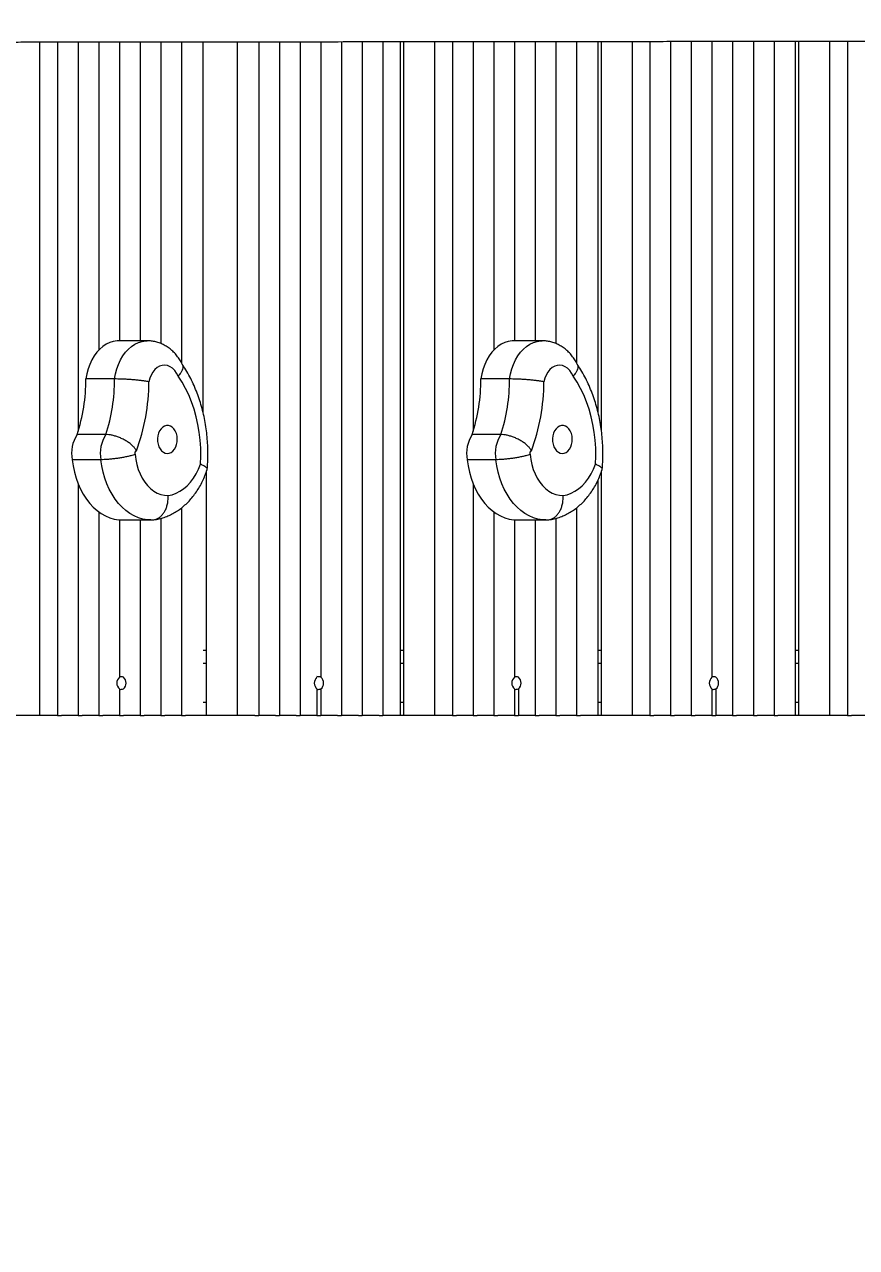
# Model space of a CAD drawing. Header units: millimetres. Extents: x -6028 to 5958, y -6064 to 4137.
# Drawn here: x 2095 to 2608, y 1416 to 2169 of the extents above; entities that cross this region are included whole.
import ezdxf

# ---------------------------------------------------------------- set-up
doc = ezdxf.new("R2010")
doc.units = ezdxf.units.MM
for name, color, linetype in [('DIKOM_ОБЪЕКТ', 7, 'Continuous'), ('DIKOM_РАЗМЕР_ЗОНА', 7, 'Continuous'), ('DIKOM_РАЗМЕР_ОБЪЕКТА', 7, 'Continuous')]:
    doc.layers.add(name, color=color, linetype=linetype)
doc.styles.add('style1', font='arial.ttf', dxfattribs={"width": 0.8})
doc.dimstyles.new('1-50', dxfattribs={"dimtxt": 300, "dimasz": 200, "dimexe": 100, "dimexo": 0, "dimgap": 100, "dimtad": 1, "dimtxsty": 'style1', "dimcen": 200, "dimclrd": 7, "dimclre": 7, "dimclrt": 7, "dimadec": 1, "dimazin": 2, "dimtfac": 1, "dimtmove": 0, "dimatfit": 2, "dimfxl": 0, "dimlwd": 25, "dimlwe": 18, "dimarcsym": 0})

# ---------------------------------------------------------------- blocks, each defined once
blk = doc.blocks.new('*D9')
at = {"layer": 'Defpoints', "color": 0, "transparency": 16777216}
for p in [(-6027.56, 1459.58), (4556.58, 1382.7), (4556.58, -5964.37)]:
    blk.add_point(p, dxfattribs=at)
at = {"layer": 'DIKOM_РАЗМЕР_ЗОНА', "color": 7, "lineweight": 18, "transparency": 16777216}
for p, q in [((-6027.56, 1459.58), (-6027.56, -6064.37)), ((4556.58, 1382.7), (4556.58, -6064.37))]:
    blk.add_line(p, q, dxfattribs=at)
at = {"layer": 'DIKOM_РАЗМЕР_ЗОНА', "color": 7, "lineweight": 25, "transparency": 16777216}
blk.add_line((-5827.56, -5964.37), (4356.58, -5964.37), dxfattribs=at)
at = {"layer": 'DIKOM_РАЗМЕР_ЗОНА', "color": 7, "transparency": 16777216}
for points in [[(-5827.56, -5931.03), (-5827.56, -5997.7), (-6027.56, -5964.37)], [(4356.58, -5931.03), (4356.58, -5997.7), (4556.58, -5964.37)]]:
    blk.add_solid(points, dxfattribs=at)
at = {"layer": 'DIKOM_РАЗМЕР_ЗОНА', "color": 7, "transparency": 16777216, "insert": (157.08, -5711.2), "char_height": 300, "attachment_point": 5, "style": 'style1'}
blk.add_mtext('10600', dxfattribs=at)
blk = doc.blocks.new('*D10')
at = {"layer": 'Defpoints', "color": 0, "transparency": 16777216}
for p in [(1555.59, 4137.49), (5858.35, 4137.49), (1555.59, -4898.38)]:
    blk.add_point(p, dxfattribs=at)
at = {"layer": 'DIKOM_РАЗМЕР_ЗОНА', "color": 7, "lineweight": 18, "transparency": 16777216}
for p, q in [((1555.59, 4137.49), (5958.35, 4137.49)), ((1555.59, -4898.38), (5958.35, -4898.38))]:
    blk.add_line(p, q, dxfattribs=at)
at = {"layer": 'DIKOM_РАЗМЕР_ЗОНА', "color": 7, "lineweight": 25, "transparency": 16777216}
blk.add_line((5858.35, -4698.38), (5858.35, 3937.49), dxfattribs=at)
at = {"layer": 'DIKOM_РАЗМЕР_ЗОНА', "color": 7, "transparency": 16777216}
for points in [[(5825.01, 3937.49), (5891.68, 3937.49), (5858.35, 4137.49)], [(5825.01, -4698.38), (5891.68, -4698.38), (5858.35, -4898.38)]]:
    blk.add_solid(points, dxfattribs=at)
at = {"layer": 'DIKOM_РАЗМЕР_ЗОНА', "color": 7, "transparency": 16777216, "insert": (5605.17, 52.12), "char_height": 300, "attachment_point": 5, "rotation": 90, "style": 'style1'}
blk.add_mtext('9050', dxfattribs=at)
blk = doc.blocks.new('*D11')
at = {"layer": 'Defpoints', "color": 0, "transparency": 16777216}
for p in [(259.43, 2965.58), (1920.55, -3002.33), (4022.59, -3002.33)]:
    blk.add_point(p, dxfattribs=at)
at = {"layer": 'DIKOM_РАЗМЕР_ОБЪЕКТА', "color": 7, "lineweight": 18, "transparency": 16777216}
for p, q in [((259.43, 2965.58), (4122.59, 2965.58)), ((1920.55, -3002.33), (4122.59, -3002.33))]:
    blk.add_line(p, q, dxfattribs=at)
at = {"layer": 'DIKOM_РАЗМЕР_ОБЪЕКТА', "color": 7, "lineweight": 25, "transparency": 16777216}
blk.add_line((4022.59, 2765.58), (4022.59, -2802.33), dxfattribs=at)
at = {"layer": 'DIKOM_РАЗМЕР_ОБЪЕКТА', "color": 7, "transparency": 16777216}
for points in [[(3989.25, 2765.58), (4055.92, 2765.58), (4022.59, 2965.58)], [(3989.25, -2802.33), (4055.92, -2802.33), (4022.59, -3002.33)]]:
    blk.add_solid(points, dxfattribs=at)
at = {"layer": 'DIKOM_РАЗМЕР_ОБЪЕКТА', "color": 7, "transparency": 16777216, "insert": (3769.41, -24.42), "char_height": 300, "attachment_point": 5, "rotation": 90, "style": 'style1'}
blk.add_mtext('6000', dxfattribs=at)
blk = doc.blocks.new('*D12')
at = {"layer": 'Defpoints', "color": 0, "transparency": 16777216}
for p in [(3056.58, 1987.9), (-4027.97, 676.5), (3056.58, -3714.77)]:
    blk.add_point(p, dxfattribs=at)
at = {"layer": 'DIKOM_РАЗМЕР_ОБЪЕКТА', "color": 7, "lineweight": 18, "transparency": 16777216}
for p, q in [((3056.58, 1987.9), (3056.58, -3814.77)), ((-4027.97, 676.5), (-4027.97, -3814.77))]:
    blk.add_line(p, q, dxfattribs=at)
at = {"layer": 'DIKOM_РАЗМЕР_ОБЪЕКТА', "color": 7, "lineweight": 25, "transparency": 16777216}
blk.add_line((-3827.97, -3714.77), (2856.58, -3714.77), dxfattribs=at)
at = {"layer": 'DIKOM_РАЗМЕР_ОБЪЕКТА', "color": 7, "transparency": 16777216}
for points in [[(-3827.97, -3681.44), (-3827.97, -3748.11), (-4027.97, -3714.77)], [(2856.58, -3681.44), (2856.58, -3748.11), (3056.58, -3714.77)]]:
    blk.add_solid(points, dxfattribs=at)
at = {"layer": 'DIKOM_РАЗМЕР_ОБЪЕКТА', "color": 7, "transparency": 16777216, "insert": (20, -3461.6), "char_height": 300, "attachment_point": 5, "style": 'style1'}
blk.add_mtext('7100', dxfattribs=at)

msp = doc.modelspace()

# ---------------------------------------------------------------- linework, layer by layer
at = {"layer": 'DIKOM_ОБЪЕКТ', "color": 7, "linetype": 'Continuous', "lineweight": 15}
for p, q in [((2104.81, 1743.494), (2104.81, 2158.202)), ((2115.606, 2158.214), (2115.606, 1743.494)), ((2128.334, 2158.227), (2128.334, 1918.571)), ((2141.062, 2158.241), (2141.062, 1968.573)), ((2153.789, 2158.254), (2153.789, 1974.185)), ((2166.517, 2158.267), (2166.517, 1974.185)), ((2179.245, 2158.28), (2179.245, 1972.498)), ((2191.973, 2158.293), (2191.973, 1960.665)), ((2205.219, 1930.156), (2205.219, 2158.307)), ((2226.432, 1743.494), (2226.432, 2158.329)), ((2239.678, 2158.342), (2239.678, 1743.494)), ((2252.405, 2158.355), (2252.405, 1743.494)), ((2265.133, 2158.368), (2265.133, 1743.494)), ((2277.861, 2158.381), (2277.861, 1767.099)), ((2290.589, 2158.394), (2290.589, 1743.494)), ((2303.317, 2158.406), (2303.317, 1743.494)), ((2316.045, 2158.419), (2316.045, 1743.494)), ((2326.841, 1743.494), (2326.841, 2158.43)), ((2328.962, 1743.494), (2328.962, 2158.432)), ((2348.054, 1743.494), (2348.054, 2158.452)), ((2358.85, 2158.463), (2358.85, 1743.494)), ((2371.578, 2158.476), (2371.578, 1918.571)), ((2384.306, 2158.489), (2384.306, 1968.573)), ((2397.034, 2158.502), (2397.034, 1974.185)), ((2409.762, 2158.515), (2409.762, 1974.185)), ((2422.49, 2158.528), (2422.49, 1972.498)), ((2435.218, 2158.541), (2435.218, 1960.665)), ((2448.464, 1930.156), (2448.464, 2158.555)), ((2450.585, 1918.657), (2450.585, 2158.557)), ((2469.677, 1743.494), (2469.677, 2158.577)), ((2480.473, 2158.589), (2480.473, 1743.494)), ((2493.201, 2158.602), (2493.201, 1743.494)), ((2505.929, 2158.616), (2505.929, 1743.494)), ((2518.656, 2158.63), (2518.656, 1767.099)), ((2531.384, 2158.643), (2531.384, 1743.494)), ((2544.112, 2158.657), (2544.112, 1743.494)), ((2556.84, 2158.671), (2556.84, 1743.494)), ((2570.086, 1743.494), (2570.086, 2158.685)), ((2572.207, 1743.494), (2572.207, 2158.687)), ((2591.299, 1743.494), (2591.299, 2158.708)), ((2602.095, 2158.72), (2602.095, 1743.494)), ((2170.865, 1974.185), (2153.187, 1974.185)), ((2414.11, 1974.185), (2396.432, 1974.185)), ((2150.733, 1950.722), (2133.055, 1950.722)), ((2393.977, 1950.722), (2376.299, 1950.722)), ((2145.348, 1916.52), (2127.67, 1916.52)), ((2388.593, 1916.52), (2370.915, 1916.52)), ((2142.371, 1901.013), (2124.693, 1901.013)), ((2385.616, 1901.013), (2367.938, 1901.013)), ((2207.34, 1743.494), (2207.34, 1893.819)), ((2450.585, 1743.494), (2450.585, 1893.819)), ((2128.334, 1886.224), (2128.334, 1743.494)), ((2371.578, 1886.224), (2371.578, 1743.494)), ((2448.464, 1743.494), (2448.464, 1888.527)), ((2141.062, 1868.854), (2141.062, 1743.494)), ((2191.973, 1871.364), (2191.973, 1743.494)), ((2384.306, 1868.854), (2384.306, 1743.494)), ((2435.218, 1871.364), (2435.218, 1743.494)), ((2153.789, 1863.974), (2153.789, 1767.099)), ((2155.362, 1863.918), (2173.04, 1863.918)), ((2166.517, 1863.918), (2166.517, 1743.494)), ((2173.079, 1863.933), (2173.999, 1863.944)), ((2179.245, 1864.911), (2179.245, 1743.494)), ((2397.034, 1863.974), (2397.034, 1767.099)), ((2398.607, 1863.918), (2416.285, 1863.918)), ((2409.762, 1863.918), (2409.762, 1743.494)), ((2416.323, 1863.933), (2417.243, 1863.944)), ((2422.49, 1864.911), (2422.49, 1743.494)), ((2207.34, 1783.494), (2205.219, 1783.494)), ((2328.962, 1783.494), (2326.841, 1783.494)), ((2450.585, 1783.494), (2448.464, 1783.494)), ((2572.207, 1783.494), (2570.086, 1783.494)), ((2207.34, 1775.494), (2205.219, 1775.494)), ((2328.962, 1775.494), (2326.841, 1775.494)), ((2450.585, 1775.494), (2448.464, 1775.494)), ((2572.207, 1775.494), (2570.086, 1775.494)), ((2153.789, 1759.888), (2153.789, 1743.494)), ((2275.412, 1759.888), (2275.412, 1743.494)), ((2277.861, 1759.888), (2277.861, 1743.494)), ((2397.034, 1759.888), (2397.034, 1743.494)), ((2399.484, 1759.888), (2399.484, 1743.494)), ((2518.656, 1759.888), (2518.656, 1743.494)), ((2521.106, 1759.888), (2521.106, 1743.494)), ((2207.34, 1751.494), (2205.219, 1751.494)), ((2328.962, 1751.494), (2326.841, 1751.494)), ((2450.585, 1751.494), (2448.464, 1751.494)), ((2572.207, 1751.494), (2570.086, 1751.494)), ((2104.81, 1743.494), (2085.718, 1743.494)), ((2115.606, 1743.494), (2104.81, 1743.494)), ((2115.606, 1743.494), (2118.055, 1743.494)), ((2128.334, 1743.494), (2118.055, 1743.494)), ((2128.334, 1743.494), (2130.783, 1743.494)), ((2141.062, 1743.494), (2130.783, 1743.494)), ((2141.062, 1743.494), (2143.511, 1743.494)), ((2153.789, 1743.494), (2143.511, 1743.494)), ((2153.789, 1743.494), (2156.239, 1743.494)), ((2166.517, 1743.494), (2156.239, 1743.494)), ((2166.517, 1743.494), (2168.967, 1743.494)), ((2179.245, 1743.494), (2168.967, 1743.494)), ((2179.245, 1743.494), (2181.695, 1743.494)), ((2191.973, 1743.494), (2181.695, 1743.494)), ((2191.973, 1743.494), (2194.423, 1743.494)), ((2205.219, 1743.494), (2194.423, 1743.494)), ((2207.34, 1743.494), (2205.219, 1743.494)), ((2226.432, 1743.494), (2207.34, 1743.494)), ((2237.228, 1743.494), (2226.432, 1743.494)), ((2237.228, 1743.494), (2239.678, 1743.494)), ((2249.956, 1743.494), (2239.678, 1743.494)), ((2249.956, 1743.494), (2252.405, 1743.494)), ((2262.684, 1743.494), (2252.405, 1743.494)), ((2262.684, 1743.494), (2265.133, 1743.494)), ((2275.412, 1743.494), (2265.133, 1743.494)), ((2275.412, 1743.494), (2277.861, 1743.494)), ((2288.14, 1743.494), (2277.861, 1743.494)), ((2288.14, 1743.494), (2290.589, 1743.494)), ((2300.868, 1743.494), (2290.589, 1743.494)), ((2300.868, 1743.494), (2303.317, 1743.494)), ((2313.596, 1743.494), (2303.317, 1743.494)), ((2313.596, 1743.494), (2316.045, 1743.494)), ((2326.841, 1743.494), (2316.045, 1743.494)), ((2328.962, 1743.494), (2326.841, 1743.494)), ((2348.054, 1743.494), (2328.962, 1743.494)), ((2358.85, 1743.494), (2348.054, 1743.494)), ((2358.85, 1743.494), (2361.3, 1743.494)), ((2371.578, 1743.494), (2361.3, 1743.494)), ((2371.578, 1743.494), (2374.028, 1743.494)), ((2384.306, 1743.494), (2374.028, 1743.494)), ((2384.306, 1743.494), (2386.756, 1743.494)), ((2397.034, 1743.494), (2386.756, 1743.494)), ((2397.034, 1743.494), (2399.484, 1743.494)), ((2409.762, 1743.494), (2399.484, 1743.494)), ((2409.762, 1743.494), (2412.212, 1743.494)), ((2422.49, 1743.494), (2412.212, 1743.494)), ((2422.49, 1743.494), (2424.939, 1743.494)), ((2435.218, 1743.494), (2424.939, 1743.494)), ((2435.218, 1743.494), (2437.667, 1743.494)), ((2448.464, 1743.494), (2437.667, 1743.494)), ((2450.585, 1743.494), (2448.464, 1743.494)), ((2469.677, 1743.494), (2450.585, 1743.494)), ((2480.473, 1743.494), (2469.677, 1743.494)), ((2480.473, 1743.494), (2482.922, 1743.494)), ((2493.201, 1743.494), (2482.922, 1743.494)), ((2493.201, 1743.494), (2495.65, 1743.494)), ((2505.929, 1743.494), (2495.65, 1743.494)), ((2505.929, 1743.494), (2508.378, 1743.494)), ((2518.656, 1743.494), (2508.378, 1743.494)), ((2518.656, 1743.494), (2521.106, 1743.494)), ((2531.384, 1743.494), (2521.106, 1743.494)), ((2531.384, 1743.494), (2533.834, 1743.494)), ((2544.112, 1743.494), (2533.834, 1743.494)), ((2544.112, 1743.494), (2546.562, 1743.494)), ((2556.84, 1743.494), (2546.562, 1743.494)), ((2556.84, 1743.494), (2559.29, 1743.494)), ((2570.086, 1743.494), (2559.29, 1743.494)), ((2572.207, 1743.494), (2570.086, 1743.494)), ((2591.299, 1743.494), (2572.207, 1743.494)), ((2602.095, 1743.494), (2591.299, 1743.494)), ((2602.095, 1743.494), (2604.545, 1743.494)), ((2614.823, 1743.494), (2604.545, 1743.494))]:
    msp.add_line(p, q, dxfattribs=at)
at = {"layer": 'DIKOM_ОБЪЕКТ', "color": 7, "linetype": 'Continuous', "lineweight": 15, "flags": 128}
for points in [[(2153.187, 1974.185), (2152.258, 1974.155), (2149.992, 1973.831), (2147.765, 1973.153), (2145.606, 1972.13), (2143.539, 1970.775), (2141.592, 1969.105), (2139.788, 1967.139), (2138.149, 1964.903), (2136.695, 1962.423), (2135.445, 1959.731), (2134.413, 1956.86), (2133.613, 1953.844), (2133.055, 1950.722)], [(2150.733, 1950.722), (2151.291, 1953.844), (2152.091, 1956.86), (2153.123, 1959.731), (2154.373, 1962.423), (2155.827, 1964.903), (2157.466, 1967.139), (2159.27, 1969.105), (2161.217, 1970.775), (2163.283, 1972.13), (2165.443, 1973.153), (2167.669, 1973.831), (2169.935, 1974.155), (2170.851, 1974.185)], [(2396.432, 1974.185), (2395.502, 1974.155), (2393.236, 1973.831), (2391.01, 1973.153), (2388.85, 1972.13), (2386.784, 1970.775), (2384.837, 1969.105), (2383.033, 1967.139), (2381.394, 1964.903), (2379.94, 1962.423), (2378.69, 1959.731), (2377.658, 1956.86), (2376.858, 1953.844), (2376.299, 1950.722)], [(2393.977, 1950.722), (2394.536, 1953.844), (2395.336, 1956.86), (2396.367, 1959.731), (2397.618, 1962.423), (2399.071, 1964.903), (2400.71, 1967.139), (2402.515, 1969.105), (2404.462, 1970.775), (2406.528, 1972.13), (2408.688, 1973.153), (2410.914, 1973.831), (2413.18, 1974.155), (2414.096, 1974.185)], [(2189.929, 1952.467), (2188.963, 1954.34), (2187.792, 1955.962), (2186.448, 1957.288), (2184.968, 1958.283), (2183.392, 1958.919), (2181.764, 1959.179), (2180.127, 1959.055), (2178.527, 1958.552), (2177.008, 1957.682), (2175.611, 1956.47), (2174.375, 1954.948), (2173.333, 1953.16), (2172.514, 1951.152), (2171.94, 1948.981)], [(2433.173, 1952.467), (2432.208, 1954.34), (2431.037, 1955.962), (2429.693, 1957.288), (2428.213, 1958.283), (2426.637, 1958.919), (2425.008, 1959.179), (2423.372, 1959.055), (2421.772, 1958.552), (2420.253, 1957.682), (2418.856, 1956.47), (2417.62, 1954.948), (2416.578, 1953.16), (2415.758, 1951.152), (2415.184, 1948.981)], [(2203.626, 1898.224), (2203.835, 1903.171), (2203.788, 1908.128), (2203.485, 1913.066), (2202.927, 1917.96), (2202.117, 1922.782), (2201.06, 1927.509), (2199.762, 1932.112), (2198.228, 1936.57), (2196.468, 1940.856), (2194.491, 1944.949), (2192.307, 1948.826), (2189.929, 1952.467)], [(2446.87, 1898.224), (2447.08, 1903.171), (2447.033, 1908.128), (2446.73, 1913.066), (2446.172, 1917.96), (2445.362, 1922.782), (2444.305, 1927.509), (2443.006, 1932.112), (2441.473, 1936.57), (2439.713, 1940.856), (2437.736, 1944.949), (2435.552, 1948.826), (2433.173, 1952.467)], [(2182.759, 1922.087), (2181.547, 1921.757), (2180.406, 1921.089), (2179.384, 1920.11), (2178.523, 1918.861), (2177.857, 1917.391), (2177.413, 1915.762), (2177.211, 1914.04), (2177.257, 1912.296), (2177.551, 1910.601), (2178.081, 1909.024), (2178.824, 1907.63), (2179.75, 1906.477), (2180.822, 1905.61), (2181.994, 1905.066), (2183.221, 1904.868), (2184.45, 1905.022), (2185.632, 1905.523), (2186.719, 1906.351), (2187.666, 1907.471), (2188.434, 1908.837), (2188.991, 1910.395), (2189.316, 1912.079), (2189.394, 1913.821), (2189.223, 1915.549), (2188.809, 1917.194), (2188.169, 1918.687), (2187.331, 1919.967), (2186.327, 1920.982), (2185.199, 1921.691), (2183.993, 1922.064), (2182.759, 1922.087)], [(2426.004, 1922.087), (2424.791, 1921.757), (2423.651, 1921.089), (2422.629, 1920.11), (2421.767, 1918.861), (2421.101, 1917.391), (2420.658, 1915.762), (2420.455, 1914.04), (2420.502, 1912.296), (2420.796, 1910.601), (2421.326, 1909.024), (2422.069, 1907.63), (2422.995, 1906.477), (2424.066, 1905.61), (2425.239, 1905.066), (2426.465, 1904.868), (2427.695, 1905.022), (2428.877, 1905.523), (2429.964, 1906.351), (2430.91, 1907.471), (2431.678, 1908.837), (2432.236, 1910.395), (2432.561, 1912.079), (2432.639, 1913.821), (2432.468, 1915.549), (2432.054, 1917.194), (2431.414, 1918.687), (2430.575, 1919.967), (2429.571, 1920.982), (2428.443, 1921.691), (2427.238, 1922.064), (2426.004, 1922.087)], [(2164.23, 1906.408), (2163.975, 1906.368), (2163.736, 1906.236), (2163.53, 1906.021), (2163.37, 1905.737), (2163.269, 1905.404), (2163.231, 1905.045), (2163.261, 1904.685), (2163.357, 1904.348)], [(2407.475, 1906.408), (2407.22, 1906.368), (2406.981, 1906.236), (2406.775, 1906.021), (2406.615, 1905.737), (2406.513, 1905.404), (2406.476, 1905.045), (2406.506, 1904.685), (2406.601, 1904.348)], [(2124.693, 1901.013), (2125.249, 1897.147), (2126.048, 1893.368), (2127.084, 1889.705), (2128.348, 1886.188), (2129.83, 1882.846), (2131.519, 1879.706), (2133.399, 1876.793), (2135.458, 1874.13), (2137.676, 1871.739), (2140.038, 1869.64), (2142.524, 1867.848), (2145.113, 1866.38), (2147.784, 1865.246), (2150.517, 1864.456), (2153.289, 1864.016), (2155.362, 1863.918)], [(2173.069, 1863.918), (2170.967, 1864.016), (2168.195, 1864.456), (2165.462, 1865.246), (2162.79, 1866.38), (2160.201, 1867.848), (2157.716, 1869.64), (2155.354, 1871.739), (2153.135, 1874.13), (2151.077, 1876.793), (2149.196, 1879.706), (2147.508, 1882.846), (2146.026, 1886.188), (2144.762, 1889.705), (2143.726, 1893.368), (2142.927, 1897.147), (2142.371, 1901.013)], [(2163.357, 1904.348), (2163.759, 1901.162), (2164.41, 1898.058), (2165.302, 1895.078), (2166.425, 1892.257), (2167.764, 1889.631), (2169.302, 1887.234), (2171.019, 1885.094), (2172.896, 1883.24), (2174.907, 1881.694), (2177.027, 1880.476), (2179.231, 1879.601), (2181.49, 1879.079), (2183.776, 1878.918)], [(2183.776, 1878.918), (2186.258, 1879.458), (2188.69, 1880.346), (2191.047, 1881.572), (2193.305, 1883.125), (2195.443, 1884.989), (2197.438, 1887.145), (2199.272, 1889.572), (2200.925, 1892.245), (2202.381, 1895.139), (2203.626, 1898.224)], [(2367.938, 1901.013), (2368.494, 1897.147), (2369.293, 1893.368), (2370.329, 1889.705), (2371.593, 1886.188), (2373.075, 1882.846), (2374.763, 1879.706), (2376.644, 1876.793), (2378.702, 1874.13), (2380.921, 1871.739), (2383.283, 1869.64), (2385.768, 1867.848), (2388.357, 1866.38), (2391.029, 1865.246), (2393.762, 1864.456), (2396.534, 1864.016), (2398.607, 1863.918)], [(2416.314, 1863.918), (2414.212, 1864.016), (2411.44, 1864.456), (2408.707, 1865.246), (2406.035, 1866.38), (2403.446, 1867.848), (2400.961, 1869.64), (2398.599, 1871.739), (2396.38, 1874.13), (2394.322, 1876.793), (2392.441, 1879.706), (2390.753, 1882.846), (2389.271, 1886.188), (2388.006, 1889.705), (2386.971, 1893.368), (2386.172, 1897.147), (2385.616, 1901.013)], [(2406.601, 1904.348), (2407.003, 1901.162), (2407.655, 1898.058), (2408.547, 1895.078), (2409.67, 1892.257), (2411.008, 1889.631), (2412.546, 1887.234), (2414.264, 1885.094), (2416.14, 1883.24), (2418.151, 1881.694), (2420.272, 1880.476), (2422.476, 1879.601), (2424.735, 1879.079), (2427.021, 1878.918)], [(2427.021, 1878.918), (2429.503, 1879.458), (2431.934, 1880.346), (2434.291, 1881.572), (2436.55, 1883.125), (2438.688, 1884.989), (2440.683, 1887.145), (2442.516, 1889.572), (2444.17, 1892.245), (2445.626, 1895.139), (2446.87, 1898.224)]]:
    msp.add_lwpolyline(points, dxfattribs=at)
at = {"layer": 'DIKOM_ОБЪЕКТ', "color": 7, "linetype": 'Continuous', "lineweight": 15}
for centre, radius, start, end in [((2026.317, 1950.001), 106.74, 341.719601, 0.386774), ((2043.989, 1950.002), 106.746, 341.719883, 0.386101), ((2269.559, 1950.002), 106.743, 341.719859, 0.386515), ((2287.239, 1950.001), 106.74, 341.719601, 0.386774), ((2046.359, 1949.738), 125.583, 339.81649, 359.65495), ((2289.608, 1949.736), 125.579, 339.816264, 359.655486), ((2145.513, 1905.055), 21.209, 147.277763, 190.986505), ((2163.191, 1905.055), 21.209, 147.277763, 190.986505), ((2388.758, 1905.055), 21.209, 147.277763, 190.986505), ((2406.436, 1905.055), 21.209, 147.277763, 190.986505), ((2156.896, 1763.494), 4.759, 130.751351, 229.248649), ((2153.132, 1763.494), 4.759, 310.747649, 49.252351), ((2278.518, 1763.494), 4.759, 130.747649, 229.252351), ((2274.754, 1763.494), 4.759, 310.751351, 49.248649), ((2400.141, 1763.494), 4.759, 130.747649, 229.252351), ((2396.377, 1763.494), 4.759, 310.747649, 49.252351), ((2521.763, 1763.494), 4.759, 130.751351, 229.248649), ((2518, 1763.494), 4.759, 310.747649, 49.252351)]:
    msp.add_arc(centre, radius, start, end, dxfattribs=at)
for centre, start_param, end_param in [((2152.893, 1763.494), 1.1229639, 1.454509), ((2274.515, 1763.494), 1.1229639, 1.454509), ((2396.138, 1763.494), 1.1229639, 1.454509), ((2517.76, 1763.494), 1.1229639, 1.454509), ((2152.893, 1763.494), 4.8286763, 5.1602214), ((2274.515, 1763.494), 4.8286763, 5.1602214), ((2396.138, 1763.494), 4.8286763, 5.1602214), ((2517.76, 1763.494), 4.8286763, 5.1602214)]:
    msp.add_ellipse(centre, major_axis=(7.727, 0), ratio=0.5176381, start_param=start_param, end_param=end_param, dxfattribs=at)
for points, knots in [([(1889.726, 2157.951), (1890.034, 2157.951), (1892.362, 2157.954), (1896.336, 2157.958), (1901.886, 2157.965), (1907.149, 2157.971), (1912.152, 2157.977), (1916.617, 2157.982), (1920.612, 2157.987), (1924.286, 2157.992), (1932.892, 2158.002), (1946.358, 2158.018), (1962.518, 2158.038), (1976.567, 2158.055), (1988.368, 2158.069), (2000.596, 2158.084), (2013.364, 2158.099), (2026.795, 2158.115), (2039.517, 2158.13), (2051.456, 2158.143), (2062.444, 2158.156), (2074.086, 2158.169), (2086.469, 2158.182), (2099.426, 2158.196), (2112.977, 2158.211), (2127.151, 2158.226), (2142.206, 2158.242), (2158.017, 2158.258), (2174.383, 2158.275), (2191.19, 2158.293), (2208.33, 2158.31), (2225.808, 2158.328), (2246.057, 2158.349), (2269.089, 2158.372), (2294.795, 2158.398), (2320.395, 2158.424), (2345.682, 2158.449), (2368.733, 2158.473), (2389.469, 2158.494), (2407.946, 2158.513), (2425.884, 2158.532), (2443.315, 2158.55), (2460.265, 2158.568), (2477.747, 2158.586), (2495.694, 2158.605), (2514.059, 2158.625), (2531.955, 2158.644), (2551.947, 2158.665), (2573.897, 2158.689), (2597.748, 2158.715), (2621.292, 2158.741), (2644.584, 2158.766), (2668.963, 2158.793), (2694.274, 2158.82), (2720.284, 2158.849), (2741.981, 2158.873), (2759.486, 2158.893), (2772.956, 2158.908), (2785.591, 2158.922), (2795.037, 2158.933), (2801.668, 2158.94), (2805.779, 2158.945), (2809.955, 2158.95), (2814.376, 2158.955), (2819.195, 2158.96), (2824.315, 2158.966), (2829.709, 2158.973), (2835.353, 2158.979), (2841.329, 2158.986), (2847.627, 2158.993), (2854.518, 2159.001), (2862.011, 2159.01), (2870.119, 2159.02), (2878.592, 2159.03), (2887.431, 2159.04), (2896.638, 2159.051), (2906.224, 2159.063), (2916.206, 2159.074), (2922.988, 2159.083), (2926.455, 2159.087)], [0, 0, 0, 0, 0.00110967, 0.00837208, 0.01522609, 0.02285456, 0.02990583, 0.03637908, 0.04227313, 0.04765393, 0.05296547, 0.08160852, 0.11057077, 0.12791344, 0.14525788, 0.16261702, 0.18000701, 0.19745649, 0.21498925, 0.22720777, 0.23941483, 0.25158857, 0.26371425, 0.27578929, 0.28711257, 0.29842041, 0.30974241, 0.32109961, 0.33249972, 0.34373917, 0.35501422, 0.36631139, 0.37761158, 0.39372719, 0.40980242, 0.4258246, 0.44178181, 0.45767093, 0.47021296, 0.48274283, 0.49528156, 0.50784464, 0.52043971, 0.53305906, 0.54796436, 0.56290351, 0.5778695, 0.59285857, 0.61430462, 0.63574098, 0.65711208, 0.67843404, 0.69972081, 0.72496921, 0.75018676, 0.77539212, 0.79017797, 0.8044932, 0.81828042, 0.831546, 0.83636563, 0.8411131, 0.84584674, 0.85104515, 0.8568149, 0.86315689, 0.86966152, 0.8766766, 0.88420316, 0.89224215, 0.90079459, 0.9109471, 0.92174145, 0.93317846, 0.94525864, 0.9579819, 0.97134764, 0.98535441, 1, 1, 1, 1]), ([(2192.465, 1959.767), (2192.447, 1959.807), (2192.005, 1960.781), (2190.943, 1962.579), (2189.197, 1965.064), (2187.192, 1967.298), (2184.986, 1969.256), (2182.609, 1970.906), (2180.101, 1972.231), (2177.502, 1973.226), (2174.849, 1973.867), (2172.618, 1974.178), (2171.284, 1974.153), (2170.845, 1974.145)], [0, 0, 0, 0, 0.0046975, 0.1147134, 0.2248888, 0.3341116, 0.4418129, 0.5476237, 0.6513949, 0.7531729, 0.8531539, 0.9516135, 1, 1, 1, 1]), ([(2435.71, 1959.767), (2435.692, 1959.807), (2435.25, 1960.781), (2434.187, 1962.58), (2432.442, 1965.064), (2430.437, 1967.298), (2428.231, 1969.256), (2425.854, 1970.906), (2423.346, 1972.231), (2420.747, 1973.226), (2418.094, 1973.867), (2415.863, 1974.178), (2414.529, 1974.153), (2414.089, 1974.145)], [0, 0, 0, 0, 0.0046975, 0.1147131, 0.2248909, 0.3341117, 0.4418161, 0.5476233, 0.6513951, 0.7531734, 0.8531577, 0.951614, 1, 1, 1, 1]), ([(2192.454, 1959.762), (2192.58, 1959.444), (2192.85, 1958.768), (2192.793, 1957.516), (2192.382, 1956.092), (2191.509, 1954.413), (2190.566, 1953.176), (2189.938, 1952.478), (2189.929, 1952.467)], [0, 0, 0, 0, 0.1705361, 0.3633563, 0.5512527, 0.7445517, 0.9961819, 1, 1, 1, 1]), ([(2207.827, 1895.277), (2207.877, 1895.859), (2208.075, 1898.144), (2208.247, 1902.155), (2208.253, 1907.301), (2208.013, 1912.44), (2207.537, 1917.552), (2206.822, 1922.618), (2205.872, 1927.62), (2204.687, 1932.541), (2203.271, 1937.361), (2201.627, 1942.062), (2199.759, 1946.626), (2197.673, 1951.037), (2195.366, 1955.266), (2193.528, 1958.277), (2192.44, 1959.851), (2192.244, 1960.135)], [0, 0, 0, 0, 0.0251074, 0.0986112, 0.172122, 0.245653, 0.3192136, 0.3928156, 0.4664717, 0.540192, 0.6139826, 0.6878445, 0.7617718, 0.8357524, 0.9097509, 0.9837251, 1, 1, 1, 1]), ([(2435.698, 1959.762), (2435.825, 1959.444), (2436.095, 1958.768), (2436.038, 1957.516), (2435.627, 1956.092), (2434.754, 1954.413), (2433.81, 1953.175), (2433.183, 1952.478), (2433.173, 1952.467)], [0, 0, 0, 0, 0.1705335, 0.363354, 0.5512506, 0.7445559, 0.9961794, 1, 1, 1, 1]), ([(2451.072, 1895.277), (2451.122, 1895.859), (2451.32, 1898.144), (2451.492, 1902.155), (2451.498, 1907.301), (2451.258, 1912.44), (2450.781, 1917.552), (2450.067, 1922.618), (2449.116, 1927.62), (2447.932, 1932.541), (2446.516, 1937.361), (2444.872, 1942.062), (2443.003, 1946.626), (2440.918, 1951.037), (2438.611, 1955.266), (2436.772, 1958.277), (2435.685, 1959.851), (2435.489, 1960.135)], [0, 0, 0, 0, 0.0251076, 0.0986114, 0.1721222, 0.2456531, 0.3192139, 0.3928157, 0.4664718, 0.5401923, 0.613983, 0.6878449, 0.7617728, 0.8357525, 0.9097517, 0.9837254, 1, 1, 1, 1]), ([(2171.94, 1948.981), (2171.928, 1948.984), (2171.128, 1949.149), (2169.578, 1949.415), (2167.083, 1949.748), (2164.684, 1950.007), (2162.169, 1950.229), (2159.655, 1950.408), (2157.164, 1950.549), (2154.818, 1950.647), (2152.612, 1950.71), (2151.365, 1950.718), (2150.733, 1950.722)], [0, 0, 0, 0, 0.002046, 0.1451477, 0.2509395, 0.359761, 0.4650874, 0.5734346, 0.6785542, 0.7867111, 0.8918284, 1, 1, 1, 1]), ([(2415.184, 1948.981), (2415.173, 1948.984), (2414.374, 1949.149), (2412.823, 1949.415), (2410.328, 1949.748), (2407.928, 1950.007), (2405.413, 1950.229), (2402.9, 1950.408), (2400.409, 1950.549), (2398.063, 1950.647), (2395.856, 1950.71), (2394.61, 1950.718), (2393.977, 1950.722)], [0, 0, 0, 0, 0.0020407, 0.1451467, 0.2509342, 0.359756, 0.4650826, 0.5734301, 0.67855, 0.7867063, 0.8918281, 1, 1, 1, 1]), ([(2164.23, 1906.408), (2164.227, 1906.415), (2163.994, 1906.976), (2163.347, 1908), (2162.033, 1909.492), (2160.321, 1910.976), (2158.27, 1912.388), (2156.054, 1913.626), (2153.791, 1914.653), (2151.502, 1915.479), (2149.304, 1916.07), (2147.197, 1916.449), (2145.97, 1916.496), (2145.348, 1916.52)], [0, 0, 0, 0, 0.0010777, 0.0812563, 0.1643747, 0.268225, 0.3751089, 0.4780707, 0.5839564, 0.6864829, 0.7919583, 0.8944878, 1, 1, 1, 1]), ([(2407.475, 1906.408), (2407.472, 1906.415), (2407.239, 1906.976), (2406.592, 1908), (2405.278, 1909.492), (2403.566, 1910.976), (2401.515, 1912.388), (2399.299, 1913.626), (2397.035, 1914.653), (2394.747, 1915.479), (2392.549, 1916.07), (2390.442, 1916.449), (2389.215, 1916.496), (2388.593, 1916.52)], [0, 0, 0, 0, 0.0010777, 0.0812555, 0.1643739, 0.2682243, 0.3751128, 0.4780703, 0.5839559, 0.6864869, 0.791958, 0.8944876, 1, 1, 1, 1]), ([(2163.357, 1904.348), (2163.348, 1904.344), (2162.589, 1903.995), (2161.083, 1903.529), (2158.641, 1902.927), (2156.272, 1902.448), (2153.78, 1902.023), (2151.282, 1901.667), (2148.801, 1901.379), (2146.459, 1901.172), (2144.254, 1901.038), (2143.004, 1901.022), (2142.371, 1901.013)], [0, 0, 0, 0, 0.0016805, 0.1432303, 0.2488648, 0.3575531, 0.4631172, 0.5717309, 0.6772702, 0.7858664, 0.8914044, 1, 1, 1, 1]), ([(2207.792, 1895.28), (2207.808, 1895.326), (2207.878, 1895.527), (2207.583, 1895.961), (2206.899, 1896.573), (2205.66, 1897.323), (2204.438, 1897.889), (2203.635, 1898.22), (2203.626, 1898.224)], [0, 0, 0, 0, 0.0641507, 0.2776669, 0.487271, 0.7027995, 0.9966028, 1, 1, 1, 1]), ([(2406.601, 1904.348), (2406.592, 1904.344), (2405.835, 1903.995), (2404.328, 1903.529), (2401.886, 1902.927), (2399.517, 1902.448), (2397.025, 1902.023), (2394.527, 1901.667), (2392.045, 1901.379), (2389.704, 1901.172), (2387.499, 1901.038), (2386.249, 1901.022), (2385.616, 1901.013)], [0, 0, 0, 0, 0.0016822, 0.1432318, 0.2488661, 0.3575582, 0.4631173, 0.5717358, 0.67727, 0.7858651, 0.8914029, 1, 1, 1, 1]), ([(2451.037, 1895.28), (2451.053, 1895.326), (2451.123, 1895.527), (2450.828, 1895.961), (2450.144, 1896.573), (2448.905, 1897.323), (2447.682, 1897.89), (2446.879, 1898.22), (2446.87, 1898.224)], [0, 0, 0, 0, 0.0641505, 0.2776659, 0.4872647, 0.702801, 0.9965994, 1, 1, 1, 1]), ([(2174.392, 1863.952), (2175.148, 1864.056), (2176.968, 1864.306), (2179.805, 1864.995), (2182.875, 1866.039), (2185.859, 1867.382), (2188.745, 1869.012), (2191.518, 1870.924), (2194.163, 1873.11), (2196.665, 1875.561), (2199.007, 1878.265), (2201.173, 1881.207), (2203.148, 1884.368), (2204.918, 1887.726), (2206.463, 1891.26), (2207.378, 1893.768), (2207.788, 1895.083), (2207.808, 1895.147)], [0, 0, 0, 0, 0.0493233, 0.1185662, 0.1879542, 0.2577716, 0.3282014, 0.3993893, 0.4714334, 0.5443709, 0.6181764, 0.692763, 0.7680015, 0.84374, 0.9198244, 0.9961232, 1, 1, 1, 1]), ([(2417.636, 1863.952), (2418.393, 1864.056), (2420.212, 1864.306), (2423.05, 1864.995), (2426.12, 1866.039), (2429.104, 1867.382), (2431.99, 1869.012), (2434.763, 1870.924), (2437.408, 1873.11), (2439.91, 1875.561), (2442.252, 1878.265), (2444.418, 1881.207), (2446.392, 1884.368), (2448.162, 1887.726), (2449.708, 1891.26), (2450.623, 1893.768), (2451.033, 1895.083), (2451.053, 1895.147)], [0, 0, 0, 0, 0.0493237, 0.1185659, 0.1879557, 0.2577729, 0.3282025, 0.3993908, 0.4714347, 0.5443716, 0.6181769, 0.6927633, 0.768002, 0.8437401, 0.9198246, 0.9961232, 1, 1, 1, 1]), ([(2173.756, 1863.929), (2174.342, 1863.969), (2175.531, 1864.051), (2177.235, 1864.703), (2178.84, 1865.736), (2180.27, 1867.14), (2181.511, 1868.889), (2182.506, 1870.907), (2183.243, 1873.172), (2183.735, 1875.817), (2183.82, 1877.785), (2183.777, 1878.892), (2183.776, 1878.918)], [0, 0, 0, 0, 0.1057711, 0.2146134, 0.320385, 0.4292243, 0.5350202, 0.6438795, 0.7497278, 0.8586437, 0.9966451, 1, 1, 1, 1]), ([(2417.001, 1863.929), (2417.587, 1863.969), (2418.776, 1864.051), (2420.48, 1864.703), (2422.085, 1865.736), (2423.515, 1867.14), (2424.756, 1868.889), (2425.75, 1870.907), (2426.488, 1873.172), (2426.98, 1875.817), (2427.063, 1877.785), (2427.022, 1878.892), (2427.021, 1878.918)], [0, 0, 0, 0, 0.1057746, 0.2146151, 0.3203883, 0.4292276, 0.5350196, 0.64388, 0.7497288, 0.8586438, 0.9966454, 1, 1, 1, 1])]:
    msp.add_open_spline(points, degree=3, knots=knots, dxfattribs=at)

# ---------------------------------------------------------------- dimensions: what is measured, and where the dimension line sits
at = {"layer": 'DIKOM_РАЗМЕР_ЗОНА'}
dim = msp.add_linear_dim(base=(5858.345, 4137.494), p1=(1555.593, -4898.379), p2=(1555.593, 4137.494), angle=90, text='9050', dimstyle='1-50', dxfattribs=at)
dim.commit()
dim.dimension.update_dxf_attribs({"geometry": '*D10', "text_midpoint": (5858.345, 52.12), "dimtype": 160})
dim = msp.add_linear_dim(base=(4556.575, -5964.368), p1=(-6027.562, 1459.576), p2=(4556.575, 1382.704), text='10600', dimstyle='1-50', dxfattribs=at)
dim.commit()
dim.dimension.update_dxf_attribs({"geometry": '*D9', "text_midpoint": (157.08, -5964.368), "dimtype": 160})
at = {"layer": 'DIKOM_РАЗМЕР_ОБЪЕКТА'}
dim = msp.add_linear_dim(base=(4022.586, -3002.33), p1=(259.433, 2965.575), p2=(1920.546, -3002.33), angle=90, text='6000', dimstyle='1-50', dxfattribs=at)
dim.commit()
dim.dimension.update_dxf_attribs({"geometry": '*D11', "text_midpoint": (4022.586, -24.423), "dimtype": 160})
dim = msp.add_linear_dim(base=(3056.575, -3714.774), p1=(-4027.972, 676.501), p2=(3056.575, 1987.897), text='7100', dimstyle='1-50', dxfattribs=at)
dim.commit()
dim.dimension.update_dxf_attribs({"geometry": '*D12', "text_midpoint": (20, -3714.774), "dimtype": 160})

doc.saveas('drawing.dxf')
